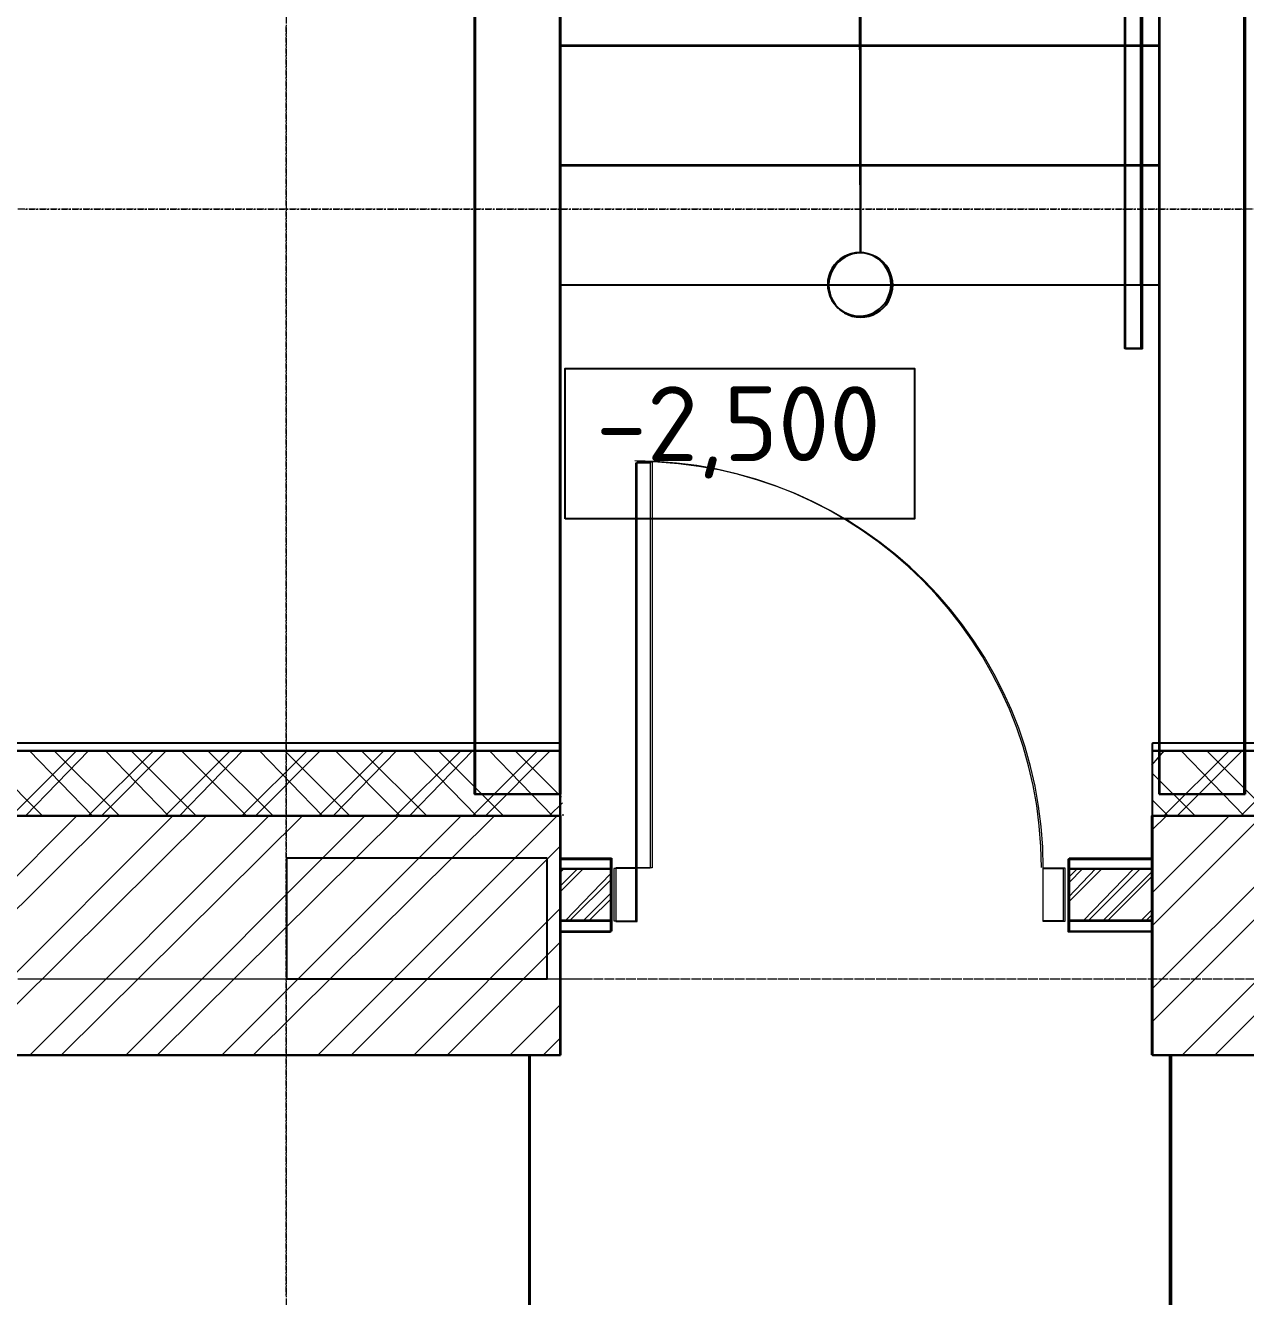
# Model space of a CAD drawing. Header units: millimetres. Extents: x -10178924 to 11692288, y -947381 to 58396.
# Drawn here: x 726749 to 729601, y -813783 to -810811 of the extents above; entities that cross this region are included whole.
import ezdxf

# ---------------------------------------------------------------- set-up
doc = ezdxf.new("R2010")
doc.units = ezdxf.units.MM
for name, pattern in [('HIDDEN', [9.525, 6.35, -3.175]), ('невидимая', [9.525, 6.35, -3.175]), ('осевая', [50.8, 31.75, -6.35, 6.35, -6.35])]:
    doc.linetypes.add(name, pattern=pattern)
for name, color, linetype, lineweight in [('PDF _0', 7, 'Continuous', 9), ('PDF _Текст', 7, 'Continuous', 5), ('АР_Двери', 250, 'Continuous', 9), ('Двери', 7, 'Continuous', 9), ('Контур пол Подвал', 7, 'Continuous', 9), ('Основная ГКЛ', 250, 'Continuous', 9), ('Отделка СТЕН', 6, 'Continuous', 13), ('Перегородки', 162, 'Continuous', 9), ('Размеры осевые', 153, 'Continuous', 9), ('Стены.1', 7, 'Continuous', 25), ('Утепление', 251, 'Continuous', 9), ('ШТРИХОВКА', 252, 'Continuous', 15)]:
    doc.layers.add(name, color=color, linetype=linetype, lineweight=lineweight)
for name, color, linetype in [('PDF _PDF _0', 7, 'Continuous'), ('PDF _Лестницы _ крыльца.1', 7, 'Continuous'), ('PDF _Отделка СТЕН', 6, 'Continuous'), ('PDF _Стены.1', 7, 'Continuous'), ('PDF _Утепление', 6, 'Continuous'), ('Лестницы _ крыльца.1', 7, 'Continuous')]:
    doc.layers.add(name, color=color, linetype=linetype)
for name, color, linetype, true_color in [('PDF _АР_Двери', 7, 'Continuous', 0x545454), ('PDF _Контур пол Подвал', 7, 'Continuous', 0xcd6928), ('PDF _Основная ГКЛ', 7, 'Continuous', 0x545454), ('PDF _Отметки', 7, 'Continuous', 0x7f9fff), ('PDF _Перегородки', 7, 'Continuous', 0x0037dd), ('PDF _Размеры осевые', 7, 'Continuous', 0x5d6970), ('PDF _штриховка', 7, 'Continuous', 0x95834a)]:
    doc.layers.add(name, color=color, linetype=linetype, true_color=true_color)
doc.styles.add('PDF ISOCPEUR', font='isocpeur.ttf')
pattern_1 = [(45, (-79853.19, 25128.16), (-112.2532, 112.2532), [])]

# ---------------------------------------------------------------- blocks, each defined once
blk = doc.blocks.new('*U2223')
at = {"layer": 'АР_Двери'}
for points in [[(-999.6, 0), (-1049.6, 0), (-1049.6, 125), (-999.6, 125)], [(-50, 0), (0, 0), (0, 125), (-50, 125)], [(-50, -949.6), (-85, -949.6), (-85, 0), (-50, 0)]]:
    blk.add_lwpolyline(points, close=True, dxfattribs=at)
blk.add_arc((-50, 0), 949.6, 180, 270, dxfattribs=at)
at = {"layer": 'Основная ГКЛ', "linetype": 'HIDDEN', "ltscale": 5}
for p, q in [((-1059.6, 125), (-1059.6, 0)), ((10, 0), (10, 125))]:
    blk.add_line(p, q, dxfattribs=at)
blk = doc.blocks.new('A$C5282721b')
at = {"layer": 'Отделка СТЕН', "true_color": 0x000000, "transparency": 33554687}
h = blk.add_hatch(dxfattribs=at)
h.set_pattern_fill('ANSI37', color=18, scale=40)
h.set_pattern_definition([(45, (-79046.22, 13650.33), (-89.80256, 89.80256), []), (135, (-79046.22, 13650.33), (-89.80256, -89.80256), [])])
edge = h.paths.add_edge_path()
edge.add_arc((5902.205, -31792.614), 261.061, 163.419982, 196.81149, ccw=False)
edge.add_line((5651.998, -31718.119), (3198.631, -31718.119))
edge.add_line((3198.631, -31718.119), (3134.345, -31868.119))
edge.add_line((3134.345, -31868.119), (5652.301, -31868.119))
h.paths.add_polyline_path([(7024.898, -31868.119), (7024.898, -31718.119), (8862.25, -31718.119), (8862.25, -31868.119)])
at = {"layer": 'Перегородки', "lineweight": 20, "true_color": 0x000000, "transparency": 33554687}
h = blk.add_hatch(dxfattribs=at)
h.set_pattern_fill('ANSI32', color=18, scale=10)
h.set_pattern_definition([(45, (-117764.46, -46823.92), (-67.35192, 67.35192), []), (45, (-117719.56, -46823.92), (-67.35192, 67.35192), [])])
h.paths.add_polyline_path([(5759.785, -32113.119), (5759.785, -31993.119), (5640.998, -31993.119), (5640.998, -32113.119)])
h.paths.add_polyline_path([(7024.898, -32113.119), (7024.898, -31993.119), (6829.785, -31993.119), (6829.785, -32113.119)])
at = {"layer": 'ШТРИХОВКА', "ltscale": 100, "true_color": 0x000000, "transparency": 33554687}
h = blk.add_hatch(dxfattribs=at)
h.set_pattern_fill('ANSI31', color=18, scale=50)
h.set_pattern_definition(pattern_1)
edge = h.paths.add_edge_path()
edge.add_line((36498.921, -37009.188), (36898.882, -37014.787))
edge.add_line((36898.882, -37014.787), (36964.029, -32428.119))
edge.add_line((36964.029, -32428.119), (37032.722, -32428.119))
edge.add_line((37032.722, -32428.119), (37032.722, -30586.036))
edge.add_line((37032.722, -30586.036), (38904.657, -30586.036))
edge.add_line((38904.657, -30586.036), (38902.425, -30898.17))
edge.add_line((38902.425, -30898.17), (39152.455, -30898.17))
edge.add_line((39152.455, -30898.17), (39154.793, -30586.036))
edge.add_line((39154.793, -30586.036), (41035.118, -30586.036))
edge.add_line((41035.118, -30586.036), (41035.118, -30412.839))
edge.add_line((41035.118, -30412.839), (41035.118, -30026.036))
edge.add_line((41035.118, -30026.036), (36472.722, -30026.036))
edge.add_line((36472.722, -30026.036), (36472.722, -31868.119))
edge.add_line((36472.722, -31868.119), (30542.101, -31868.119))
edge.add_line((30542.101, -31868.119), (30542.101, -32424.051))
edge.add_line((30542.101, -32424.051), (36563.99, -32428.119))
edge.add_line((36563.99, -32428.119), (36498.921, -37066.477))
h.paths.add_polyline_path([(25192.811, -31868.119), (17563.142, -31868.119), (17563.142, -30066.63), (12841.199, -30066.63), (12841.199, -31868.119), (7024.898, -31868.119), (7024.898, -31969.641), (7024.898, -32428.119), (13001.199, -32428.119), (13001.199, -38443.071), (10379.676, -38473.857), (10379.676, -38873.885), (13001.199, -38843.098), (13401.199, -38838.401), (13401.199, -32428.119), (13401.199, -30626.63), (17003.142, -30626.63), (17003.142, -32428.119), (17003.142, -38795.762), (36871.442, -38820.294), (36872.104, -38529.718), (36884.044, -38081.988), (36484.836, -38082.681), (36480.32, -38405.312), (17403.142, -38395.958), (17403.142, -32428.119), (25753.823, -32428.119), (25753.823, -31968.119)])
h = blk.add_hatch(dxfattribs=at)
h.set_pattern_fill('ANSI31', color=18, scale=50)
h.set_pattern_definition(pattern_1)
h.paths.add_polyline_path([(5440.998, -31868.119), (-7386.275, -31868.119), (-7386.275, -48296.478), (61378.75, -48296.478), (61378.75, -31842.839), (41035.118, -31842.839), (41035.118, -31656.036), (40796.248, -31656.036), (40796.248, -31842.839), (40629.962, -31842.839), (40629.962, -31942.839), (40605.14, -34348.621), (40629.93, -32405.355), (39128.581, -32429.908), (40629.962, -32402.839), (40629.675, -32155.326), (39132.149, -32179.816), (39135.64, -31968.17), (38886.085, -31968.17), (38879.867, -32433.975), (40623.548, -32405.459), (40553.111, -38427.181), (40243.01, -38425.516), (40241.748, -38827.97), (43340.219, -38835.027), (43340.219, -38442.147), (40953.116, -38429.329), (41029.994, -32402.839), (54378.974, -32402.839), (54378.974, -35923.465), (54778.974, -35923.465), (54778.974, -32402.839), (60818.75, -32402.839), (60818.75, -41309.464), (60472.291, -41309.464), (60472.291, -41709.464), (60818.75, -41709.464), (60818.75, -47736.478), (44025.201, -47736.478), (44013.125, -46167.929), (43613.137, -46171.008), (43625.189, -47736.478), (27189.462, -47736.478), (27189.462, -44565.139), (26789.462, -44565.139), (26789.462, -47736.478), (10401.743, -47736.478), (10394.408, -46134.647), (9994.404, -46134.678), (10001.739, -47736.478), (-6826.275, -47736.478), (-6826.275, -41729.869), (-6530.734, -41731.097), (-6529.072, -41331.1), (-6826.275, -41329.865), (-6826.275, -32428.119), (-762.705, -32428.119), (-770.891, -36004.088), (-370.903, -36005.35), (-362.703, -32428.119), (5640.998, -32428.119), (5640.998, -31868.119)])
h.paths.add_polyline_path([(3584.804, -41373.023), (3584.804, -41773.13), (9973.974, -41799.679), (9987.536, -44634.678), (10387.54, -44634.678), (10372.735, -41401.332)], flags=17)
h.paths.add_polyline_path([(2513.142, -41768.578), (2514.803, -41368.779), (-383.184, -41356.638), (-371.114, -37407.013), (-774.123, -37406.088), (-783.181, -41354.976), (-5508.242, -41335.314), (-5509.901, -41734.604)], flags=17)
at = {"transparency": 33554687}
for p, q in [((5609.785, -31968.119), (5000, -31968.119)), ((5000, -31968.119), (5000, -32250)), ((5609.785, -31968.119), (5000, -31968.119)), ((5000, -31968.119), (5000, -32250)), ((5609.785, -32250), (5609.785, -31968.119)), ((5609.785, -32250), (5609.785, -31968.119)), ((5000, -32250), (5609.785, -32250)), ((5000, -32250), (5609.785, -32250))]:
    blk.add_line(p, q, dxfattribs=at)
at = {"color": 18, "true_color": 0x000000, "transparency": 33554687}
for points in [[(6961.19, -30776.935), (6961.19, -28704.152)], [(7001.19, -30627.928), (7001.19, -28686.721)], [(7001.19, -30776.935), (7001.19, -28686.721)], [(7001.19, -30776.935), (6961.19, -30776.935)]]:
    blk.add_lwpolyline(points, dxfattribs=at)
at = {"layer": 'PDF _0', "color": 18, "lineweight": 25, "true_color": 0x000000, "transparency": 33554687}
blk.add_line((6341.111, -28974.377), (6342.152, -30552.783), dxfattribs=at)
for centre, radius, start, end in [((6342.731, -30627.928), 75.146, 89.596512, 269.596518), ((6342.202, -30627.928), 75.144, 269.999997, 90.000003)]:
    blk.add_arc(centre, radius, start, end, dxfattribs=at)
at = {"layer": 'Контур пол Подвал', "color": 18, "linetype": 'невидимая', "true_color": 0x000000, "transparency": 33554687}
for p, q in [((5569.109, -32428.119), (5569.109, -35954.088)), ((7069.109, -32428.119), (7069.109, -37454.088))]:
    blk.add_line(p, q, dxfattribs=at)
at = {"layer": 'Лестницы _ крыльца.1', "color": 18, "lineweight": 30, "true_color": 0x000000, "transparency": 33554687}
for p, q in [((7241.19, -31818.119), (7241.19, -28582.392)), ((7041.19, -31818.119), (7041.19, -28670.853)), ((5640.998, -31818.119), (5640.998, -29227.928)), ((5440.998, -31818.119), (5440.998, -29366.377)), ((5640.998, -31818.119), (5440.998, -31818.119)), ((7241.19, -31818.119), (7041.19, -31818.119))]:
    blk.add_line(p, q, dxfattribs=at)
at = {"layer": 'Лестницы _ крыльца.1', "color": 18, "true_color": 0x000000, "transparency": 33554687}
for p, q in [((7041.19, -30067.928), (5640.998, -30067.928)), ((7041.19, -30347.928), (5640.998, -30347.928)), ((7041.19, -30627.928), (5640.998, -30627.928))]:
    blk.add_line(p, q, dxfattribs=at)
at = {"layer": 'Перегородки', "color": 18, "linetype": 'Continuous', "lineweight": 25, "true_color": 0x000000, "transparency": 33554687}
for p, q in [((5640.998, -31968.119), (5759.785, -31968.119)), ((5759.785, -31968.119), (5759.785, -32138.119)), ((6829.785, -31968.119), (7024.898, -31968.119)), ((6829.785, -31968.119), (6829.785, -32138.119)), ((5640.998, -31993.119), (5759.785, -31993.119)), ((6829.785, -31993.119), (7024.898, -31993.119)), ((5640.998, -32113.119), (5759.785, -32113.119)), ((6829.785, -32113.119), (7024.898, -32113.119)), ((5640.998, -32138.119), (5759.785, -32138.119)), ((6829.785, -32138.119), (7024.898, -32138.119))]:
    blk.add_line(p, q, dxfattribs=at)
at = {"layer": 'Размеры осевые', "color": 251, "linetype": 'осевая', "ltscale": 0.5, "transparency": 33554687}
for p, q in [((5000, -40100), (5000, -25800)), ((-9750, -30450), (44700, -30450)), ((-9750, -32250), (62308.109, -32250)), ((-9718.727, -32250), (61848.609, -32250)), ((-9718.727, -32250), (61848.609, -32250))]:
    blk.add_line(p, q, dxfattribs=at)
at = {"layer": 'Стены.1', "color": 18, "linetype": 'Continuous', "true_color": 0x000000, "transparency": 33554687}
for p, q in [((5640.998, -31868.119), (5640.998, -32219.641)), ((7024.898, -31868.119), (7024.898, -32169.641)), ((5640.998, -31969.641), (5640.998, -32219.641)), ((7024.898, -31969.641), (7024.898, -32169.641)), ((7024.898, -32169.641), (7024.898, -32219.641)), ((7024.898, -32169.641), (7024.898, -32219.641)), ((5640.998, -32219.641), (5640.998, -32428.119)), ((5640.998, -32219.641), (5640.998, -32428.119)), ((7024.898, -32219.641), (7024.898, -32428.119)), ((7024.898, -32219.641), (7024.898, -32428.119))]:
    blk.add_line(p, q, dxfattribs=at)
at = {"layer": 'Стены.1', "color": 18, "linetype": 'Continuous', "true_color": 0x000000, "transparency": 33554687, "flags": 128}
for points in [[(-762.705, -31868.119), (5640.998, -31868.119)], [(7024.898, -31868.119), (12841.199, -31868.119)], [(-362.703, -32428.119), (5640.998, -32428.119)], [(7024.898, -32428.119), (13001.199, -32428.119)]]:
    blk.add_lwpolyline(points, dxfattribs=at)
at = {"layer": 'Стены.1', "color": 18, "true_color": 0x000000, "transparency": 33554687}
blk.add_lwpolyline([(5569.109, -32428.119), (5569.109, -35428.119), (7069.109, -35428.119), (7069.109, -32428.119)], dxfattribs=at)
at = {"layer": 'Утепление', "color": 18, "true_color": 0x000000, "transparency": 33554687}
for p, q in [((5640.998, -31698.119), (3207.202, -31698.119)), ((5640.998, -31698.119), (5640.998, -31868.119)), ((8863.335, -31698.119), (7024.898, -31698.119)), ((7024.898, -31698.119), (7024.898, -31868.119)), ((5640.998, -31718.119), (3198.631, -31718.119)), ((8863.335, -31718.119), (7024.898, -31718.119))]:
    blk.add_line(p, q, dxfattribs=at)
at = {"layer": 'Двери', "color": 18, "linetype": 'Continuous', "ltscale": 2, "true_color": 0x000000, "transparency": 33554687, "rotation": 180}
blk.add_blockref('*U2223', (5769.785, -31990.619), dxfattribs=at)

msp = doc.modelspace()

# ---------------------------------------------------------------- linework, layer by layer
at = {"layer": 'PDF _0', "lineweight": 25}
msp.add_lwpolyline([(729356.3, -811418.8), (729356.3, -809475.8), (729356.3, -811567), (729318.2, -811567), (729318.2, -809497)], dxfattribs=at)
at = {"layer": 'PDF _PDF _0', "lineweight": 25}
msp.add_lwpolyline([(728695.9, -809763.6), (728700.1, -811342.6)], dxfattribs=at)
msp.add_lwpolyline([(728698.5, -811342.6, 1.000007), (728697.5, -811490.8, 1.000001)], format="xyb", close=True, dxfattribs=at)
at = {"layer": 'PDF _АР_Двери', "lineweight": 9}
for points in [[(728175.2, -811833.7), (728209.1, -811833.7), (728209.1, -812781.9), (728175.2, -812781.9)], [(728175.2, -812782), (728124.4, -812782), (728124.4, -812904.7), (728175.2, -812904.7)], [(729127.7, -812782), (729174.3, -812782), (729174.3, -812904.7), (729127.7, -812904.7)]]:
    msp.add_lwpolyline(points, close=True, dxfattribs=at)
msp.add_arc((728173.1, -812779.9), 950.4, 0, 90, dxfattribs=at)
at = {"layer": 'PDF _Контур пол Подвал', "lineweight": 9}
for points in [[(727925.4, -813218), (727925.4, -816744.3)], [(729424, -813218), (729424, -818242.8)]]:
    msp.add_lwpolyline(points, dxfattribs=at)
at = {"layer": 'PDF _Лестницы _ крыльца.1', "lineweight": 30}
for points in [[(729398.6, -812608.4), (729597.6, -812608.4), (729597.6, -809374.2)], [(729398.6, -812608.4), (729398.6, -809463.1)], [(727798.4, -810157.4), (727798.4, -812608.4), (727997.4, -812608.4), (727997.4, -810017.7)]]:
    msp.add_lwpolyline(points, dxfattribs=at)
at = {"layer": 'PDF _Лестницы _ крыльца.1', "lineweight": 25}
for points in [[(729398.6, -810860), (727997.4, -810860)], [(729398.6, -811139.4), (727997.4, -811139.4)], [(729398.6, -811418.8), (727997.4, -811418.8)]]:
    msp.add_lwpolyline(points, dxfattribs=at)
at = {"layer": 'PDF _Основная ГКЛ', "lineweight": 9}
for points in [[(728115.9, -812782), (728115.9, -812904.7)], [(729187, -812904.7), (729187, -812782)]]:
    msp.add_lwpolyline(points, dxfattribs=at)
at = {"layer": 'PDF _Отделка СТЕН', "lineweight": 13}
for points in [[(726748.5, -812659.2), (726896.7, -812506.8)], [(726905.2, -812659.2), (726757, -812506.8)], [(726926.3, -812659.2), (727078.7, -812506.8)], [(727083, -812659.2), (726934.8, -812506.8)], [(727108.4, -812659.2), (727256.5, -812506.8)], [(727265, -812659.2), (727112.6, -812506.8)], [(727286.2, -812659.2), (727438.6, -812506.8)], [(727442.8, -812659.2), (727294.7, -812506.8)], [(727468.2, -812659.2), (727616.4, -812506.8)], [(727624.9, -812659.2), (727472.5, -812506.8)], [(727646, -812659.2), (727794.2, -812506.8)], [(727802.7, -812659.2), (727654.5, -812506.8)], [(727823.8, -812659.2), (727976.2, -812506.8)], [(727980.5, -812659.2), (727832.3, -812506.8)], [(729381.7, -812540.7), (729411.3, -812506.8)], [(729441, -812659.2), (729593.4, -812506.8)], [(729597.6, -812659.2), (729449.4, -812506.8)], [(729419.8, -812659.2), (729381.7, -812621.1)], [(728005.9, -812659.2), (728005.9, -812655)]]:
    msp.add_lwpolyline(points, dxfattribs=at)
at = {"layer": 'PDF _Отметки', "lineweight": 25}
msp.add_lwpolyline([(728010.1, -811964.9), (728010.1, -811613.6), (728827.1, -811613.6), (728827.1, -811964.9)], close=True, dxfattribs=at)
at = {"layer": 'PDF _Перегородки', "color": 5, "lineweight": 25}
for points in [[(727997.4, -812760.8), (728115.9, -812760.8)], [(728115.9, -812760.8), (728115.9, -812930.1)], [(729381.7, -812930.1), (729187, -812930.1), (729187, -812760.8), (729381.7, -812760.8)], [(727997.4, -812782), (728115.9, -812782)], [(729187, -812782), (729381.7, -812782)], [(727997.4, -812904.7), (728115.9, -812904.7)], [(729187, -812904.7), (729381.7, -812904.7)], [(727997.4, -812930.1), (728115.9, -812930.1)]]:
    msp.add_lwpolyline(points, dxfattribs=at)
at = {"layer": 'PDF _Перегородки', "color": 5, "lineweight": 20}
for points in [[(727997.4, -812824.3), (728039.7, -812782)], [(729187, -812803.1), (729208.1, -812782)], [(729187, -812849.7), (729250.5, -812782)], [(729220.8, -812904.7), (729339.4, -812782)], [(729267.4, -812904.7), (729381.7, -812790.4)], [(728010.1, -812904.7), (728115.9, -812794.7)], [(728052.4, -812904.7), (728115.9, -812841.2)], [(729356.3, -812904.7), (729381.7, -812879.3)]]:
    msp.add_lwpolyline(points, dxfattribs=at)
at = {"layer": 'PDF _Размеры осевые', "lineweight": 9}
for points in [[(727358.2, -810826.2), (727358.2, -810813.5)], [(727358.2, -810834.6), (727358.2, -810830.4)], [(727358.2, -810851.6), (727358.2, -810838.9)], [(727358.2, -810860), (727358.2, -810855.8)], [(727358.2, -810877), (727358.2, -810864.3)], [(727358.2, -810885.4), (727358.2, -810881.2)], [(727358.2, -810902.4), (727358.2, -810889.7)], [(727358.2, -810910.8), (727358.2, -810906.6)], [(727358.2, -810927.8), (727358.2, -810915.1)], [(727358.2, -810936.2), (727358.2, -810932)], [(727358.2, -810953.2), (727358.2, -810940.5)], [(727358.2, -810961.6), (727358.2, -810957.4)], [(727358.2, -810978.6), (727358.2, -810965.9)], [(727358.2, -810987), (727358.2, -810982.8)], [(727358.2, -811004), (727358.2, -810991.3)], [(727358.2, -811012.4), (727358.2, -811008.2)], [(727358.2, -811029.4), (727358.2, -811016.7)], [(727358.2, -811037.8), (727358.2, -811033.6)], [(727358.2, -811054.8), (727358.2, -811042.1)], [(727358.2, -811063.2), (727358.2, -811059)], [(727358.2, -811080.2), (727358.2, -811067.5)], [(727358.2, -811088.6), (727358.2, -811084.4)], [(727358.2, -811105.6), (727358.2, -811092.9)], [(727358.2, -811114), (727358.2, -811109.8)], [(727358.2, -811131), (727358.2, -811118.3)], [(727358.2, -811139.4), (727358.2, -811135.2)], [(727358.2, -811156.4), (727358.2, -811143.7)], [(727358.2, -811164.8), (727358.2, -811160.6)], [(727358.2, -811181.8), (727358.2, -811169.1)], [(727358.2, -811190.2), (727358.2, -811186)], [(727358.2, -811207.2), (727358.2, -811194.5)], [(727358.2, -811215.6), (727358.2, -811211.4)], [(726748.5, -811241), (726752.8, -811241)], [(726757, -811241), (726769.7, -811241)], [(726773.9, -811241), (726778.2, -811241)], [(726782.4, -811241), (726795.1, -811241)], [(726799.3, -811241), (726803.6, -811241)], [(726807.8, -811241), (726820.5, -811241)], [(726824.7, -811241), (726829, -811241)], [(726833.2, -811241), (726845.9, -811241)], [(726850.1, -811241), (726854.4, -811241)], [(726858.6, -811241), (726871.3, -811241)], [(726875.6, -811241), (726879.8, -811241)], [(726884, -811241), (726896.7, -811241)], [(726901, -811241), (726905.2, -811241)], [(726909.4, -811241), (726922.1, -811241)], [(726926.3, -811241), (726930.6, -811241)], [(726934.8, -811241), (726947.5, -811241)], [(726951.7, -811241), (726956, -811241)], [(726960.2, -811241), (726972.9, -811241)], [(726977.1, -811241), (726981.4, -811241)], [(726985.6, -811241), (726998.3, -811241)], [(727002.5, -811241), (727006.8, -811241)], [(727011, -811241), (727023.7, -811241)], [(727027.9, -811241), (727032.2, -811241)], [(727036.4, -811241), (727049.1, -811241)], [(727053.3, -811241), (727057.6, -811241)], [(727061.8, -811241), (727074.5, -811241)], [(727078.8, -811241), (727083, -811241)], [(727087.2, -811241), (727099.9, -811241)], [(727104.2, -811241), (727108.4, -811241)], [(727112.6, -811241), (727125.3, -811241)], [(727129.6, -811241), (727133.8, -811241)], [(727138, -811241), (727150.7, -811241)], [(727155, -811241), (727159.2, -811241)], [(727163.4, -811241), (727176.1, -811241)], [(727180.3, -811241), (727184.6, -811241)], [(727188.8, -811241), (727201.5, -811241)], [(727205.7, -811241), (727210, -811241)], [(727214.2, -811241), (727226.9, -811241)], [(727231.1, -811241), (727235.4, -811241)], [(727239.6, -811241), (727252.3, -811241)], [(727256.5, -811241), (727260.8, -811241)], [(727265, -811241), (727277.7, -811241)], [(727281.9, -811241), (727286.2, -811241)], [(727290.4, -811241), (727303.1, -811241)], [(727307.4, -811241), (727311.6, -811241)], [(727315.8, -811241), (727328.5, -811241)], [(727332.8, -811241), (727337, -811241)], [(727341.2, -811241), (727353.9, -811241)], [(727358.2, -811232.6), (727358.2, -811219.9)], [(727358.2, -811236.8), (727358.2, -811241), (727362.4, -811241)], [(727358.2, -811258), (727358.2, -811245.3)], [(727366.6, -811241), (727379.3, -811241)], [(727383.6, -811241), (727387.8, -811241)], [(727392, -811241), (727404.7, -811241)], [(727409, -811241), (727413.2, -811241)], [(727417.4, -811241), (727430.1, -811241)], [(727434.3, -811241), (727438.6, -811241)], [(727442.8, -811241), (727455.5, -811241)], [(727459.7, -811241), (727464, -811241)], [(727468.2, -811241), (727480.9, -811241)], [(727485.1, -811241), (727489.4, -811241)], [(727493.6, -811241), (727506.3, -811241)], [(727510.6, -811241), (727514.8, -811241)], [(727519, -811241), (727531.7, -811241)], [(727536, -811241), (727540.2, -811241)], [(727544.4, -811241), (727557.1, -811241)], [(727561.4, -811241), (727565.6, -811241)], [(727569.8, -811241), (727582.5, -811241)], [(727586.8, -811241), (727591, -811241)], [(727595.2, -811241), (727607.9, -811241)], [(727612.2, -811241), (727616.4, -811241)], [(727620.6, -811241), (727633.3, -811241)], [(727637.6, -811241), (727641.8, -811241)], [(727646, -811241), (727658.7, -811241)], [(727663, -811241), (727667.2, -811241)], [(727671.4, -811241), (727684.1, -811241)], [(727688.3, -811241), (727692.6, -811241)], [(727696.8, -811241), (727709.5, -811241)], [(727713.8, -811241), (727718, -811241)], [(727722.2, -811241), (727734.9, -811241)], [(727739.2, -811241), (727743.4, -811241)], [(727747.6, -811241), (727760.3, -811241)], [(727764.6, -811241), (727768.8, -811241)], [(727773, -811241), (727785.7, -811241)], [(727790, -811241), (727794.2, -811241)], [(727798.4, -811241), (727811.1, -811241)], [(727815.4, -811241), (727819.6, -811241)], [(727823.8, -811241), (727836.5, -811241)], [(727840.8, -811241), (727845, -811241)], [(727849.2, -811241), (727861.9, -811241)], [(727866.2, -811241), (727870.4, -811241)], [(727874.6, -811241), (727887.3, -811241)], [(727891.6, -811241), (727895.8, -811241)], [(727900, -811241), (727912.7, -811241)], [(727917, -811241), (727921.2, -811241)], [(727925.4, -811241), (727938.1, -811241)], [(727942.4, -811241), (727946.6, -811241)], [(727950.8, -811241), (727963.5, -811241)], [(727967.8, -811241), (727972, -811241)], [(727976.2, -811241), (727988.9, -811241)], [(727993.2, -811241), (727997.4, -811241)], [(728001.6, -811241), (728014.3, -811241)], [(728018.6, -811241), (728022.8, -811241)], [(728027, -811241), (728039.7, -811241)], [(728044, -811241), (728048.2, -811241)], [(728052.4, -811241), (728065.1, -811241)], [(728069.4, -811241), (728073.6, -811241)], [(728077.8, -811241), (728090.5, -811241)], [(728094.8, -811241), (728099, -811241)], [(728103.2, -811241), (728115.9, -811241)], [(728120.2, -811241), (728124.4, -811241)], [(728128.6, -811241), (728141.3, -811241)], [(728145.6, -811241), (728149.8, -811241)], [(728154, -811241), (728166.7, -811241)], [(728171, -811241), (728175.2, -811241)], [(728179.4, -811241), (728192.1, -811241)], [(728196.4, -811241), (728200.6, -811241)], [(728204.8, -811241), (728217.5, -811241)], [(728221.8, -811241), (728226, -811241)], [(728230.2, -811241), (728242.9, -811241)], [(728247.2, -811241), (728251.4, -811241)], [(728255.6, -811241), (728268.3, -811241)], [(728272.6, -811241), (728276.8, -811241)], [(728281, -811241), (728293.7, -811241)], [(728298, -811241), (728302.2, -811241)], [(728306.4, -811241), (728319.1, -811241)], [(728323.4, -811241), (728327.6, -811241)], [(728331.8, -811241), (728344.5, -811241)], [(728348.8, -811241), (728353, -811241)], [(728357.2, -811241), (728369.9, -811241)], [(728374.2, -811241), (728378.4, -811241)], [(728382.6, -811241), (728395.3, -811241)], [(728399.6, -811241), (728403.8, -811241)], [(728408, -811241), (728420.7, -811241)], [(728425, -811241), (728429.2, -811241)], [(728433.4, -811241), (728446.1, -811241)], [(728450.4, -811241), (728454.6, -811241)], [(728458.8, -811241), (728471.5, -811241)], [(728475.8, -811241), (728480, -811241)], [(728484.2, -811241), (728496.9, -811241)], [(728501.2, -811241), (728505.4, -811241)], [(728509.6, -811241), (728522.3, -811241)], [(728526.6, -811241), (728530.8, -811241)], [(728535, -811241), (728547.7, -811241)], [(728552, -811241), (728556.2, -811241)], [(728560.4, -811241), (728573.1, -811241)], [(728577.4, -811241), (728581.6, -811241)], [(728585.8, -811241), (728598.5, -811241)], [(728602.8, -811241), (728607, -811241)], [(728611.2, -811241), (728623.9, -811241)], [(728628.2, -811241), (728632.4, -811241)], [(728636.6, -811241), (728649.3, -811241)], [(728653.6, -811241), (728657.8, -811241)], [(728662, -811241), (728674.7, -811241)], [(728679, -811241), (728683.2, -811241)], [(728687.4, -811241), (728700.1, -811241)], [(728704.4, -811241), (728708.6, -811241)], [(728712.8, -811241), (728725.5, -811241)], [(728729.8, -811241), (728734, -811241)], [(728738.2, -811241), (728750.9, -811241)], [(728755.2, -811241), (728759.4, -811241)], [(728763.6, -811241), (728776.3, -811241)], [(728780.6, -811241), (728784.8, -811241)], [(728789, -811241), (728801.7, -811241)], [(728806, -811241), (728810.2, -811241)], [(728814.4, -811241), (728827.1, -811241)], [(728831.4, -811241), (728835.6, -811241)], [(728839.8, -811241), (728852.5, -811241)], [(728856.8, -811241), (728861, -811241)], [(728865.2, -811241), (728877.9, -811241)], [(728882.2, -811241), (728886.4, -811241)], [(728890.6, -811241), (728903.3, -811241)], [(728907.6, -811241), (728911.8, -811241)], [(728916, -811241), (728928.7, -811241)], [(728933, -811241), (728937.2, -811241)], [(728941.4, -811241), (728954.1, -811241)], [(728958.4, -811241), (728962.6, -811241)], [(728966.8, -811241), (728979.5, -811241)], [(728983.8, -811241), (728988, -811241)], [(728992.2, -811241), (729004.9, -811241)], [(729009.2, -811241), (729013.4, -811241)], [(729017.6, -811241), (729030.3, -811241)], [(729034.6, -811241), (729038.8, -811241)], [(729043, -811241), (729055.7, -811241)], [(729060, -811241), (729064.2, -811241)], [(729068.4, -811241), (729081.1, -811241)], [(729085.4, -811241), (729089.6, -811241)], [(729093.8, -811241), (729106.5, -811241)], [(729110.8, -811241), (729115, -811241)], [(729119.2, -811241), (729131.9, -811241)], [(729136.2, -811241), (729140.4, -811241)], [(729144.6, -811241), (729157.3, -811241)], [(729161.6, -811241), (729165.8, -811241)], [(729170, -811241), (729182.7, -811241)], [(729187, -811241), (729191.2, -811241)], [(729195.4, -811241), (729208.1, -811241)], [(729212.4, -811241), (729216.6, -811241)], [(729220.8, -811241), (729233.5, -811241)], [(729237.8, -811241), (729242, -811241)], [(729246.2, -811241), (729258.9, -811241)], [(729263.2, -811241), (729267.4, -811241)], [(729271.6, -811241), (729284.3, -811241)], [(729288.6, -811241), (729292.8, -811241)], [(729297, -811241), (729309.7, -811241)], [(729314, -811241), (729318.2, -811241)], [(729322.4, -811241), (729335.1, -811241)], [(729339.4, -811241), (729343.6, -811241)], [(729347.8, -811241), (729360.5, -811241)], [(729364.8, -811241), (729369, -811241)], [(729373.2, -811241), (729385.9, -811241)], [(729390.2, -811241), (729394.4, -811241)], [(729398.6, -811241), (729411.3, -811241)], [(729415.6, -811241), (729419.8, -811241)], [(729424, -811241), (729436.7, -811241)], [(729441, -811241), (729445.2, -811241)], [(729449.4, -811241), (729462.1, -811241)], [(729466.4, -811241), (729470.6, -811241)], [(729474.8, -811241), (729487.5, -811241)], [(729491.8, -811241), (729496, -811241)], [(729500.2, -811241), (729512.9, -811241)], [(729517.2, -811241), (729521.4, -811241)], [(729525.6, -811241), (729538.3, -811241)], [(729542.6, -811241), (729546.8, -811241)], [(729551, -811241), (729563.7, -811241)], [(729568, -811241), (729572.2, -811241)], [(729576.4, -811241), (729589.1, -811241)], [(729593.4, -811241), (729597.6, -811241)], [(727358.2, -811266.4), (727358.2, -811262.2)], [(727358.2, -811283.4), (727358.2, -811270.7)], [(727358.2, -811291.8), (727358.2, -811287.6)], [(727358.2, -811308.8), (727358.2, -811296.1)], [(727358.2, -811317.2), (727358.2, -811313)], [(727358.2, -811334.2), (727358.2, -811321.5)], [(727358.2, -811342.6), (727358.2, -811338.4)], [(727358.2, -811359.6), (727358.2, -811346.9)], [(727358.2, -811368), (727358.2, -811363.8)], [(727358.2, -811385), (727358.2, -811372.3)], [(727358.2, -811393.4), (727358.2, -811389.2)], [(727358.2, -811410.4), (727358.2, -811397.7)], [(727358.2, -811418.8), (727358.2, -811414.6)], [(727358.2, -811435.8), (727358.2, -811423.1)], [(727358.2, -811444.2), (727358.2, -811440)], [(727358.2, -811461.2), (727358.2, -811448.5)], [(727358.2, -811469.6), (727358.2, -811465.4)], [(727358.2, -811486.6), (727358.2, -811473.9)], [(727358.2, -811495), (727358.2, -811490.8)], [(727358.2, -811512), (727358.2, -811499.3)], [(727358.2, -811520.4), (727358.2, -811516.2)], [(727358.2, -811537.4), (727358.2, -811524.7)], [(727358.2, -811545.8), (727358.2, -811541.6)], [(727358.2, -811562.8), (727358.2, -811550.1)], [(727358.2, -811571.2), (727358.2, -811567)], [(727358.2, -811588.2), (727358.2, -811575.5)], [(727358.2, -811596.6), (727358.2, -811592.4)], [(727358.2, -811613.6), (727358.2, -811600.9)], [(727358.2, -811622), (727358.2, -811617.8)], [(727358.2, -811639), (727358.2, -811626.3)], [(727358.2, -811647.4), (727358.2, -811643.2)], [(727358.2, -811664.4), (727358.2, -811651.7)], [(727358.2, -811672.8), (727358.2, -811668.6)], [(727358.2, -811689.8), (727358.2, -811677.1)], [(727358.2, -811698.2), (727358.2, -811694)], [(727358.2, -811715.2), (727358.2, -811702.5)], [(727358.2, -811723.6), (727358.2, -811719.4)], [(727358.2, -811740.6), (727358.2, -811727.9)], [(727358.2, -811749), (727358.2, -811744.8)], [(727358.2, -811766), (727358.2, -811753.3)], [(727358.2, -811774.4), (727358.2, -811770.2)], [(727358.2, -811791.4), (727358.2, -811778.7)], [(727358.2, -811799.8), (727358.2, -811795.6)], [(727358.2, -811816.8), (727358.2, -811804.1)], [(727358.2, -811825.2), (727358.2, -811821)], [(727358.2, -811842.2), (727358.2, -811829.5)], [(727358.2, -811850.6), (727358.2, -811846.4)], [(727358.2, -811867.6), (727358.2, -811854.9)], [(727358.2, -811876), (727358.2, -811871.8)], [(727358.2, -811893), (727358.2, -811880.3)], [(727358.2, -811901.4), (727358.2, -811897.2)], [(727358.2, -811918.4), (727358.2, -811905.7)], [(727358.2, -811926.8), (727358.2, -811922.6)], [(727358.2, -811943.8), (727358.2, -811931.1)], [(727358.2, -811952.2), (727358.2, -811948)], [(727358.2, -811969.2), (727358.2, -811956.5)], [(727358.2, -811977.6), (727358.2, -811973.4)], [(727358.2, -811994.6), (727358.2, -811981.9)], [(727358.2, -812003), (727358.2, -811998.8)], [(727358.2, -812020), (727358.2, -812007.3)], [(727358.2, -812028.4), (727358.2, -812024.2)], [(727358.2, -812045.4), (727358.2, -812032.7)], [(727358.2, -812053.8), (727358.2, -812049.6)], [(727358.2, -812070.8), (727358.2, -812058.1)], [(727358.2, -812079.2), (727358.2, -812075)], [(727358.2, -812096.2), (727358.2, -812083.5)], [(727358.2, -812104.6), (727358.2, -812100.4)], [(727358.2, -812121.6), (727358.2, -812108.9)], [(727358.2, -812130), (727358.2, -812125.8)], [(727358.2, -812147), (727358.2, -812134.3)], [(727358.2, -812155.4), (727358.2, -812151.2)], [(727358.2, -812172.4), (727358.2, -812159.7)], [(727358.2, -812180.8), (727358.2, -812176.6)], [(727358.2, -812197.8), (727358.2, -812185.1)], [(727358.2, -812206.2), (727358.2, -812202)], [(727358.2, -812223.2), (727358.2, -812210.5)], [(727358.2, -812231.6), (727358.2, -812227.4)], [(727358.2, -812248.6), (727358.2, -812235.9)], [(727358.2, -812257), (727358.2, -812252.8)], [(727358.2, -812274), (727358.2, -812261.3)], [(727358.2, -812282.4), (727358.2, -812278.2)], [(727358.2, -812299.4), (727358.2, -812286.7)], [(727358.2, -812307.8), (727358.2, -812303.6)], [(727358.2, -812324.8), (727358.2, -812312.1)], [(727358.2, -812333.2), (727358.2, -812329)], [(727358.2, -812350.2), (727358.2, -812337.5)], [(727358.2, -812358.6), (727358.2, -812354.4)], [(727358.2, -812375.6), (727358.2, -812362.9)], [(727358.2, -812384), (727358.2, -812379.8)], [(727358.2, -812401), (727358.2, -812388.3)], [(727358.2, -812409.4), (727358.2, -812405.2)], [(727358.2, -812426.4), (727358.2, -812413.7)], [(727358.2, -812434.8), (727358.2, -812430.6)], [(727358.2, -812451.8), (727358.2, -812439.1)], [(727358.2, -812460.2), (727358.2, -812456)], [(727358.2, -812477.2), (727358.2, -812464.5)], [(727358.2, -812485.6), (727358.2, -812481.4)], [(727358.2, -812502.6), (727358.2, -812489.9)], [(727358.2, -812511), (727358.2, -812506.8)], [(727358.2, -812528), (727358.2, -812515.3)], [(727358.2, -812536.4), (727358.2, -812532.2)], [(727358.2, -812553.4), (727358.2, -812540.7)], [(727358.2, -812561.8), (727358.2, -812557.6)], [(727358.2, -812578.8), (727358.2, -812566.1)], [(727358.2, -812587.2), (727358.2, -812583)], [(727358.2, -812604.2), (727358.2, -812591.5)], [(727358.2, -812612.6), (727358.2, -812608.4)], [(727358.2, -812629.6), (727358.2, -812616.9)], [(727358.2, -812638), (727358.2, -812633.8)], [(727358.2, -812655), (727358.2, -812642.3)], [(727358.2, -812663.4), (727358.2, -812659.2)], [(727358.2, -812680.4), (727358.2, -812667.7)], [(727358.2, -812688.8), (727358.2, -812684.6)], [(727358.2, -812705.8), (727358.2, -812693.1)], [(727358.2, -812714.2), (727358.2, -812710)], [(727358.2, -812731.2), (727358.2, -812718.5)], [(727358.2, -812739.6), (727358.2, -812735.4)], [(727358.2, -812756.6), (727358.2, -812743.9)], [(727358.2, -812765), (727358.2, -812760.8)], [(727358.2, -812782), (727358.2, -812769.3)], [(727358.2, -812790.4), (727358.2, -812786.2)], [(727358.2, -812807.4), (727358.2, -812794.7)], [(727358.2, -812815.8), (727358.2, -812811.6)], [(727358.2, -812832.8), (727358.2, -812820.1)], [(727358.2, -812841.2), (727358.2, -812837)], [(727358.2, -812858.2), (727358.2, -812845.5)], [(727358.2, -812866.6), (727358.2, -812862.4)], [(727358.2, -812883.6), (727358.2, -812870.9)], [(727358.2, -812892), (727358.2, -812887.8)], [(727358.2, -812909), (727358.2, -812896.3)], [(727358.2, -812917.4), (727358.2, -812913.2)], [(727358.2, -812934.4), (727358.2, -812921.7)], [(727358.2, -812942.8), (727358.2, -812938.6)], [(727358.2, -812959.8), (727358.2, -812947.1)], [(727358.2, -812968.2), (727358.2, -812964)], [(727358.2, -812985.2), (727358.2, -812972.5)], [(727358.2, -812993.6), (727358.2, -812989.4)], [(727358.2, -813010.6), (727358.2, -812997.9)], [(727358.2, -813019), (727358.2, -813014.8)], [(727358.2, -813036), (727358.2, -813023.3)], [(726752.8, -813040.2), (726757, -813040.2), (726773.9, -813040.2)], [(726778.2, -813040.2), (726782.4, -813040.2), (726799.3, -813040.2)], [(726803.6, -813040.2), (726807.8, -813040.2), (726824.7, -813040.2)], [(726829, -813040.2), (726833.2, -813040.2), (726850.1, -813040.2)], [(726854.4, -813040.2), (726858.6, -813040.2), (726875.5, -813040.2)], [(726879.8, -813040.2), (726884, -813040.2), (726900.9, -813040.2)], [(726905.2, -813040.2), (726909.4, -813040.2), (726926.3, -813040.2)], [(726930.6, -813040.2), (726934.8, -813040.2), (726951.7, -813040.2)], [(726956, -813040.2), (726960.2, -813040.2), (726977.1, -813040.2)], [(726981.4, -813040.2), (726985.6, -813040.2), (727002.6, -813040.2)], [(727006.8, -813040.2), (727011, -813040.2), (727028, -813040.2)], [(727032.2, -813040.2), (727036.4, -813040.2), (727053.3, -813040.2)], [(727057.6, -813040.2), (727061.8, -813040.2), (727078.7, -813040.2)], [(727083, -813040.2), (727087.2, -813040.2), (727104.1, -813040.2)], [(727108.4, -813040.2), (727112.6, -813040.2), (727129.5, -813040.2)], [(727133.8, -813040.2), (727138, -813040.2), (727154.9, -813040.2)], [(727159.2, -813040.2), (727163.4, -813040.2), (727180.3, -813040.2)], [(727184.6, -813040.2), (727188.8, -813040.2), (727205.8, -813040.2)], [(727210, -813040.2), (727214.2, -813040.2), (727231.2, -813040.2)], [(727235.4, -813040.2), (727239.6, -813040.2), (727256.6, -813040.2)], [(727260.8, -813040.2), (727265, -813040.2), (727282, -813040.2)], [(727286.2, -813040.2), (727290.4, -813040.2), (727307.3, -813040.2)], [(727311.6, -813040.2), (727315.8, -813040.2), (727332.7, -813040.2)], [(727337, -813040.2), (727341.2, -813040.2), (727358.1, -813040.2)], [(727358.2, -813044.4), (727358.2, -813040.2)], [(727358.2, -813061.4), (727358.2, -813048.7)], [(727362.4, -813040.2), (727366.6, -813040.2), (727383.5, -813040.2)], [(727387.8, -813040.2), (727392, -813040.2), (727408.9, -813040.2)], [(727413.2, -813040.2), (727417.4, -813040.2), (727434.4, -813040.2)], [(727438.6, -813040.2), (727442.8, -813040.2), (727459.8, -813040.2)], [(727464, -813040.2), (727468.2, -813040.2), (727485.2, -813040.2)], [(727489.4, -813040.2), (727493.6, -813040.2), (727510.6, -813040.2)], [(727514.8, -813040.2), (727519, -813040.2), (727536, -813040.2)], [(727540.2, -813040.2), (727544.4, -813040.2), (727561.3, -813040.2)], [(727565.6, -813040.2), (727569.8, -813040.2), (727586.7, -813040.2)], [(727591, -813040.2), (727595.2, -813040.2), (727612.1, -813040.2)], [(727616.4, -813040.2), (727620.6, -813040.2), (727637.6, -813040.2)], [(727641.8, -813040.2), (727646, -813040.2), (727663, -813040.2)], [(727667.2, -813040.2), (727671.4, -813040.2), (727688.4, -813040.2)], [(727692.6, -813040.2), (727696.8, -813040.2), (727713.8, -813040.2)], [(727718, -813040.2), (727722.2, -813040.2), (727739.2, -813040.2)], [(727743.4, -813040.2), (727747.6, -813040.2), (727764.6, -813040.2)], [(727768.8, -813040.2), (727773, -813040.2), (727790, -813040.2)], [(727794.2, -813040.2), (727798.4, -813040.2), (727815.3, -813040.2)], [(727819.6, -813040.2), (727823.8, -813040.2), (727840.8, -813040.2)], [(727845, -813040.2), (727849.2, -813040.2), (727866.2, -813040.2)], [(727870.4, -813040.2), (727874.6, -813040.2), (727891.6, -813040.2)], [(727895.8, -813040.2), (727900, -813040.2), (727917, -813040.2)], [(727921.2, -813040.2), (727925.4, -813040.2), (727942.4, -813040.2)], [(727946.6, -813040.2), (727950.8, -813040.2), (727967.8, -813040.2)], [(727972, -813040.2), (727976.2, -813040.2), (727993.2, -813040.2)], [(727997.4, -813040.2), (728001.6, -813040.2), (728018.6, -813040.2)], [(728022.8, -813040.2), (728027, -813040.2), (728044, -813040.2)], [(728048.2, -813040.2), (728052.4, -813040.2), (728069.4, -813040.2)], [(728073.6, -813040.2), (728073.6, -813040.2)], [(728077.8, -813040.2), (728094.8, -813040.2)], [(728099, -813040.2), (728099, -813040.2)], [(728103.2, -813040.2), (728120.2, -813040.2)], [(728124.4, -813040.2), (728124.4, -813040.2)], [(728128.6, -813040.2), (728145.6, -813040.2)], [(728149.8, -813040.2), (728149.8, -813040.2)], [(728154, -813040.2), (728171, -813040.2)], [(728175.2, -813040.2), (728175.2, -813040.2)], [(728179.4, -813040.2), (728196.4, -813040.2)], [(728200.6, -813040.2), (728200.6, -813040.2)], [(728204.8, -813040.2), (728221.8, -813040.2)], [(728226, -813040.2), (728226, -813040.2)], [(728230.2, -813040.2), (728247.2, -813040.2)], [(728251.4, -813040.2), (728251.4, -813040.2)], [(728255.6, -813040.2), (728272.6, -813040.2)], [(728276.8, -813040.2), (728276.8, -813040.2)], [(728281, -813040.2), (728298, -813040.2)], [(728302.2, -813040.2), (728302.2, -813040.2)], [(728306.4, -813040.2), (728323.4, -813040.2)], [(728327.6, -813040.2), (728327.6, -813040.2)], [(728331.8, -813040.2), (728348.8, -813040.2)], [(728353, -813040.2), (728353, -813040.2)], [(728357.2, -813040.2), (728374.2, -813040.2)], [(728378.4, -813040.2), (728378.4, -813040.2)], [(728382.6, -813040.2), (728399.6, -813040.2)], [(728403.8, -813040.2), (728403.8, -813040.2)], [(728408, -813040.2), (728425, -813040.2)], [(728429.2, -813040.2), (728429.2, -813040.2)], [(728433.4, -813040.2), (728450.4, -813040.2)], [(728454.6, -813040.2), (728454.6, -813040.2)], [(728458.8, -813040.2), (728475.8, -813040.2)], [(728480, -813040.2), (728480, -813040.2)], [(728484.2, -813040.2), (728501.2, -813040.2)], [(728505.4, -813040.2), (728505.4, -813040.2)], [(728509.6, -813040.2), (728526.6, -813040.2)], [(728530.8, -813040.2), (728530.8, -813040.2)], [(728535, -813040.2), (728552, -813040.2)], [(728556.2, -813040.2), (728556.2, -813040.2)], [(728560.4, -813040.2), (728577.4, -813040.2)], [(728581.6, -813040.2), (728581.6, -813040.2)], [(728585.8, -813040.2), (728602.8, -813040.2)], [(728607, -813040.2), (728607, -813040.2)], [(728611.2, -813040.2), (728628.2, -813040.2)], [(728632.4, -813040.2), (728632.4, -813040.2)], [(728636.6, -813040.2), (728653.6, -813040.2)], [(728657.8, -813040.2), (728657.8, -813040.2)], [(728662, -813040.2), (728679, -813040.2)], [(728683.2, -813040.2), (728683.2, -813040.2)], [(728687.4, -813040.2), (728704.4, -813040.2)], [(728708.6, -813040.2), (728708.6, -813040.2)], [(728712.8, -813040.2), (728729.8, -813040.2)], [(728734, -813040.2), (728734, -813040.2)], [(728738.2, -813040.2), (728755.2, -813040.2)], [(728759.4, -813040.2), (728759.4, -813040.2)], [(728763.6, -813040.2), (728780.6, -813040.2)], [(728784.8, -813040.2), (728784.8, -813040.2)], [(728789, -813040.2), (728806, -813040.2)], [(728810.2, -813040.2), (728810.2, -813040.2)], [(728814.4, -813040.2), (728831.4, -813040.2)], [(728835.6, -813040.2), (728835.6, -813040.2)], [(728839.8, -813040.2), (728856.8, -813040.2)], [(728861, -813040.2), (728861, -813040.2)], [(728865.2, -813040.2), (728882.2, -813040.2)], [(728886.4, -813040.2), (728886.4, -813040.2)], [(728890.6, -813040.2), (728907.6, -813040.2)], [(728911.8, -813040.2), (728911.8, -813040.2)], [(728916, -813040.2), (728933, -813040.2)], [(728937.2, -813040.2), (728937.2, -813040.2)], [(728941.4, -813040.2), (728958.4, -813040.2)], [(728962.6, -813040.2), (728962.6, -813040.2)], [(728966.8, -813040.2), (728983.8, -813040.2)], [(728988, -813040.2), (728988, -813040.2)], [(728992.2, -813040.2), (729009.2, -813040.2)], [(729013.4, -813040.2), (729013.4, -813040.2)], [(729017.6, -813040.2), (729034.6, -813040.2)], [(729038.8, -813040.2), (729038.8, -813040.2)], [(729043, -813040.2), (729060, -813040.2)], [(729064.2, -813040.2), (729064.2, -813040.2)], [(729068.4, -813040.2), (729085.4, -813040.2)], [(729089.6, -813040.2), (729089.6, -813040.2)], [(729093.8, -813040.2), (729110.8, -813040.2)], [(729115, -813040.2), (729115, -813040.2)], [(729119.2, -813040.2), (729136.2, -813040.2)], [(729140.4, -813040.2), (729140.4, -813040.2)], [(729144.6, -813040.2), (729161.6, -813040.2)], [(729165.8, -813040.2), (729165.8, -813040.2)], [(729170, -813040.2), (729187, -813040.2)], [(729191.2, -813040.2), (729191.2, -813040.2)], [(729195.4, -813040.2), (729212.4, -813040.2)], [(729216.6, -813040.2), (729216.6, -813040.2)], [(729220.8, -813040.2), (729237.8, -813040.2)], [(729242, -813040.2), (729242, -813040.2)], [(729246.2, -813040.2), (729263.2, -813040.2)], [(729267.4, -813040.2), (729267.4, -813040.2)], [(729271.6, -813040.2), (729288.6, -813040.2)], [(729292.8, -813040.2), (729292.8, -813040.2)], [(729297, -813040.2), (729314, -813040.2)], [(729318.2, -813040.2), (729318.2, -813040.2)], [(729322.4, -813040.2), (729339.4, -813040.2)], [(729343.6, -813040.2), (729343.6, -813040.2)], [(729347.8, -813040.2), (729364.8, -813040.2)], [(729369, -813040.2), (729369, -813040.2)], [(729373.2, -813040.2), (729390.2, -813040.2)], [(729394.4, -813040.2), (729394.4, -813040.2)], [(729398.6, -813040.2), (729415.6, -813040.2)], [(729419.8, -813040.2), (729419.8, -813040.2)], [(729424, -813040.2), (729441, -813040.2)], [(729445.2, -813040.2), (729445.2, -813040.2)], [(729449.4, -813040.2), (729466.4, -813040.2)], [(729470.6, -813040.2), (729470.6, -813040.2)], [(729474.8, -813040.2), (729491.8, -813040.2)], [(729496, -813040.2), (729496, -813040.2)], [(729500.2, -813040.2), (729517.2, -813040.2)], [(729521.4, -813040.2), (729521.4, -813040.2)], [(729525.6, -813040.2), (729542.6, -813040.2)], [(729546.8, -813040.2), (729546.8, -813040.2)], [(729551, -813040.2), (729568, -813040.2)], [(729572.2, -813040.2), (729572.2, -813040.2)], [(729576.4, -813040.2), (729593.4, -813040.2)], [(729597.6, -813040.2), (729597.6, -813040.2)], [(727358.2, -813069.8), (727358.2, -813065.6)], [(727358.2, -813086.8), (727358.2, -813074.1)], [(727358.2, -813095.2), (727358.2, -813091)], [(727358.2, -813112.2), (727358.2, -813099.5)], [(727358.2, -813120.6), (727358.2, -813116.4)], [(727358.2, -813137.6), (727358.2, -813124.9)], [(727358.2, -813146), (727358.2, -813141.8)], [(727358.2, -813163), (727358.2, -813150.3)], [(727358.2, -813171.4), (727358.2, -813167.2)], [(727358.2, -813188.4), (727358.2, -813175.7)], [(727358.2, -813196.8), (727358.2, -813192.6)], [(727358.2, -813213.8), (727358.2, -813201.1)], [(727358.2, -813222.2), (727358.2, -813218)], [(727358.2, -813239.2), (727358.2, -813226.5)], [(727358.2, -813247.6), (727358.2, -813243.4)], [(727358.2, -813264.6), (727358.2, -813251.9)], [(727358.2, -813273), (727358.2, -813268.8)], [(727358.2, -813290), (727358.2, -813277.3)], [(727358.2, -813298.4), (727358.2, -813294.2)], [(727358.2, -813315.4), (727358.2, -813302.7)], [(727358.2, -813323.8), (727358.2, -813319.6)], [(727358.2, -813340.8), (727358.2, -813328.1)], [(727358.2, -813349.2), (727358.2, -813345)], [(727358.2, -813366.2), (727358.2, -813353.5)], [(727358.2, -813374.6), (727358.2, -813370.4)], [(727358.2, -813391.6), (727358.2, -813378.9)], [(727358.2, -813400), (727358.2, -813395.8)], [(727358.2, -813417), (727358.2, -813404.3)], [(727358.2, -813425.4), (727358.2, -813421.2)], [(727358.2, -813442.4), (727358.2, -813429.7)], [(727358.2, -813450.8), (727358.2, -813446.6)], [(727358.2, -813467.8), (727358.2, -813455.1)], [(727358.2, -813476.2), (727358.2, -813472)], [(727358.2, -813493.2), (727358.2, -813480.5)], [(727358.2, -813501.6), (727358.2, -813497.4)], [(727358.2, -813518.6), (727358.2, -813505.9)], [(727358.2, -813527), (727358.2, -813522.8)], [(727358.2, -813544), (727358.2, -813531.3)], [(727358.2, -813552.4), (727358.2, -813548.2)], [(727358.2, -813569.4), (727358.2, -813556.7)], [(727358.2, -813577.8), (727358.2, -813573.6)], [(727358.2, -813594.8), (727358.2, -813582.1)], [(727358.2, -813603.2), (727358.2, -813599)], [(727358.2, -813620.2), (727358.2, -813607.5)], [(727358.2, -813628.6), (727358.2, -813624.4)], [(727358.2, -813645.6), (727358.2, -813632.9)], [(727358.2, -813654), (727358.2, -813649.8)], [(727358.2, -813671), (727358.2, -813658.3)], [(727358.2, -813679.4), (727358.2, -813675.2)], [(727358.2, -813696.4), (727358.2, -813683.7)], [(727358.2, -813704.8), (727358.2, -813700.6)], [(727358.2, -813721.8), (727358.2, -813709.1)], [(727358.2, -813730.2), (727358.2, -813726)], [(727358.2, -813747.2), (727358.2, -813734.5)], [(727358.2, -813755.6), (727358.2, -813751.4)], [(727358.2, -813772.6), (727358.2, -813759.9)], [(727358.2, -813781), (727358.2, -813776.8)]]:
    msp.add_lwpolyline(points, dxfattribs=at)
at = {"layer": 'PDF _Стены.1', "lineweight": 25}
for points in [[(721592.3, -812659.2), (727997.1, -812659.2)], [(727997.4, -812659.2), (727997.4, -813010.6), (727997.4, -813218)], [(729381.7, -813010.6), (729381.7, -812959.8), (729381.7, -812659.2), (735198.1, -812659.2)], [(727997.4, -812760.8), (727997.4, -813010.6), (727997.4, -813218)], [(729381.7, -812760.8), (729381.7, -812959.8), (729381.7, -813010.6)], [(721994.5, -813218), (727997.1, -813218)], [(727925.4, -813218), (727925.4, -816219.3), (729424, -816219.3), (729424, -813218)], [(729381.7, -813218), (735359, -813218)]]:
    msp.add_lwpolyline(points, dxfattribs=at)
msp.add_lwpolyline([(729381.7, -813218), (729381.7, -813010.6)], close=True, dxfattribs=at)
at = {"layer": 'PDF _Утепление', "lineweight": 9}
for points in [[(727997.4, -812659.2), (727997.4, -812489.9), (725563.3, -812489.9)], [(729381.7, -812489.9), (729381.7, -812659.2)], [(731219, -812489.9), (729381.8, -812489.9)], [(727997.4, -812506.8), (725554.8, -812506.8)], [(731219, -812506.8), (729381.8, -812506.8)]]:
    msp.add_lwpolyline(points, dxfattribs=at)
at = {"layer": 'PDF _штриховка', "color": 251, "lineweight": 5, "true_color": 0x636466}
for points in [[(726384.5, -813218), (726947.5, -812659.2)], [(726608.8, -813218), (727171.9, -812659.2)], [(726833.2, -813218), (727396.2, -812659.2)], [(727057.6, -813218), (727620.6, -812659.2)], [(727281.9, -813218), (727845, -812659.2)], [(729381.7, -812693.1), (729415.6, -812659.2)], [(729381.7, -812917.4), (729639.9, -812659.2)], [(729381.7, -813141.8), (729864.3, -812659.2)], [(729529.9, -813218), (730088.7, -812659.2)], [(727510.6, -813218), (727997.4, -812731.2)], [(727734.9, -813218), (727997.4, -812955.6)], [(727959.3, -813218), (727997.4, -813179.9)]]:
    msp.add_lwpolyline(points, dxfattribs=at)

# ---------------------------------------------------------------- block references
msp.add_blockref('A$C5282721b', (722358.6, -780790.4))

# ---------------------------------------------------------------- texts
at = {"layer": 'PDF _Текст', "color": 161, "true_color": 0x7f9fff, "insert": (728082.1, -811762.8), "char_height": 175, "attachment_point": 4, "style": 'PDF ISOCPEUR'}
msp.add_mtext('-2,500', dxfattribs=at)

doc.saveas('drawing.dxf')
